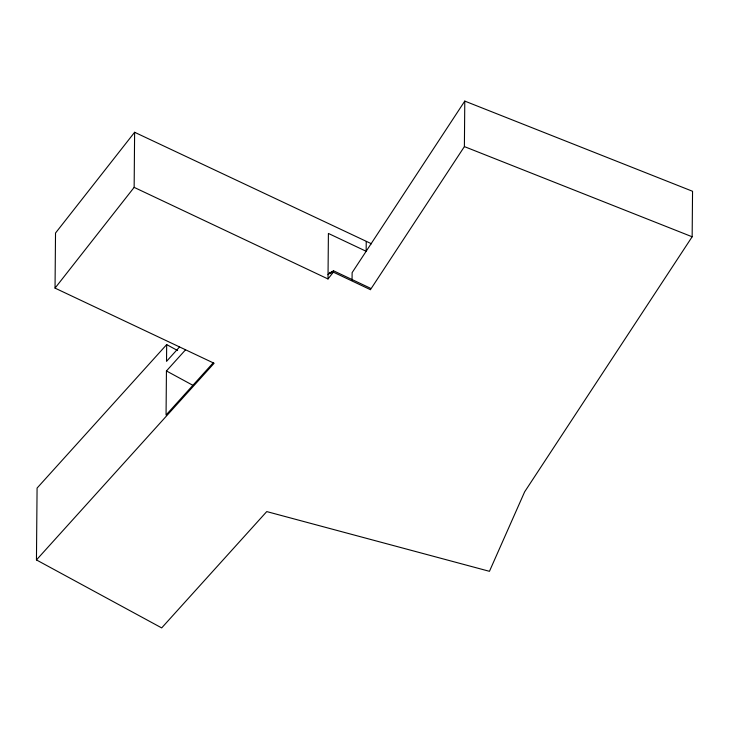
<?xml version="1.0" encoding="UTF-8"?>
<svg xmlns="http://www.w3.org/2000/svg" width="729" height="729" viewBox="0 0 729 729"><rect width="100%" height="100%" fill="white"/><g stroke="black" fill="none" stroke-linecap="round" stroke-linejoin="round"><path stroke-width="1.09" d="M352.052 280.556L352.125 272.637L464.783 101.094L692.55 191.271L692.149 236.779L524.634 491.847L489.451 571.317L266.75 511.585L161.683 627.906L36.45 559.936L37.079 488.075L166.677 344.607L177.603 350.54M36.45 559.936L214.107 363.261L55.039 288.119L55.522 233.025L134.619 132.277L371.508 243.787M55.039 288.119L134.145 187.371L134.619 132.277M185.512 349.847L166.44 370.952L166.057 415.029L213.351 362.668M166.677 344.607L166.522 361.374L179.498 347.013M134.145 187.371L328.004 278.961L328.405 233.444L366.149 251.277L366.231 241.7M333.353 272.154L333.363 270.714L370.441 288.237L370.432 289.668L333.353 272.154L328.004 278.961M370.432 289.668L464.391 146.602L464.783 101.094M328.041 274.651L329.827 272.382L329.809 273.812L331.595 271.553L331.586 272.983L333.363 270.714M464.391 146.602L692.149 236.779M166.44 370.952L193.276 385.523"/></g></svg>
